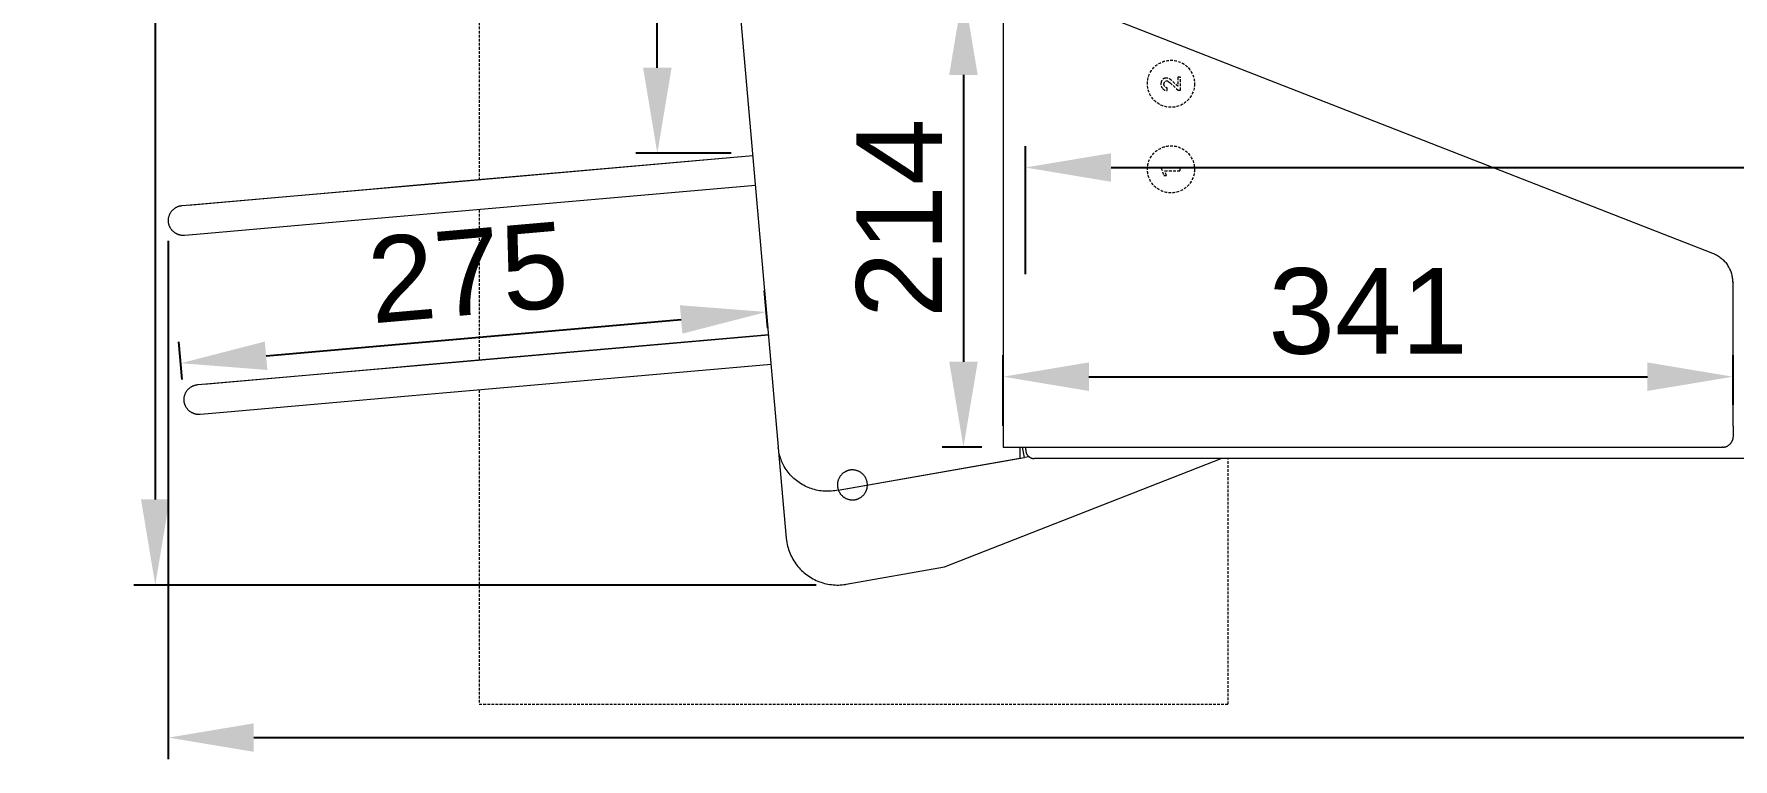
# Model space of a CAD drawing. Header units: millimetres. Extents: x -279 to 4999, y 61 to 3536.
# Drawn here: x -279 to 515, y 1276 to 1615 of the extents above; entities that cross this region are included whole.
import ezdxf

# ---------------------------------------------------------------- set-up
doc = ezdxf.new("R2010")
doc.units = ezdxf.units.MM
doc.linetypes.add('HIDDEN', pattern=[1.905, 1.27, -0.635])
for name, color, linetype, lineweight in [('ZANO_R', 7, 'Continuous', 0), ('ZANO_R_przerywana', 7, 'HIDDEN', 0), ('ZANO_W', 1, 'Continuous', 0)]:
    doc.layers.add(name, color=color, linetype=linetype, lineweight=lineweight)
doc.styles.add('Arial', font='arial.ttf')
doc.styles.get("Standard").update_dxf_attribs({"font": 'ARIALUNI.TTF'})
doc.dimstyles.new('pl i ang', dxfattribs={"dimtxt": 50, "dimasz": 50, "dimexe": 1.25, "dimexo": 0.625, "dimgap": 10, "dimtad": 1, "dimtoh": 1, "dimtxsty": 'Standard', "dimcen": 2.5, "dimclrd": 1, "dimclre": 1, "dimclrt": 1, "dimadec": 0, "dimazin": 0, "dimtfac": 1, "dimtmove": 0, "dimatfit": 3, "dimfxl": 1, "dimarcsym": 1})

# ---------------------------------------------------------------- blocks, each defined once
blk = doc.blocks.new('*D422')
at = {"layer": 'ZANO_W', "color": 1, "lineweight": -2}
for p, q in [((85.53, 2045.99), (-232.53, 2045.99)), ((-222.53, 2005.99), (-222.53, 1397.44)), ((86.36, 1357.44), (-232.53, 1357.44))]:
    blk.add_line(p, q, dxfattribs=at)
at = {"layer": 'ZANO_W', "color": 1}
for points in [[(-215.87, 2005.99), (-229.2, 2005.99), (-222.53, 2045.99)], [(-229.2, 1397.44), (-215.87, 1397.44), (-222.53, 1357.44)]]:
    blk.add_solid(points, dxfattribs=at)
at = {"layer": 'ZANO_W', "color": 1, "insert": (-252.96, 1701.71), "char_height": 40, "attachment_point": 5, "rotation": 90, "style": 'Arial'}
blk.add_mtext('689', dxfattribs=at)
blk = doc.blocks.new('*D425')
at = {"layer": 'ZANO_W', "color": 1, "lineweight": -2}
for p, q in [((46.58, 1844.27), (2.08, 1844.27)), ((12.08, 1599.16), (12.08, 1804.27)), ((46.58, 1559.16), (2.08, 1559.16))]:
    blk.add_line(p, q, dxfattribs=at)
at = {"layer": 'ZANO_W', "color": 1}
for points in [[(18.75, 1804.27), (5.42, 1804.27), (12.08, 1844.27)], [(5.42, 1599.16), (18.75, 1599.16), (12.08, 1559.16)]]:
    blk.add_solid(points, dxfattribs=at)
at = {"layer": 'ZANO_W', "color": 1, "insert": (-18.34, 1701.72), "char_height": 40, "attachment_point": 5, "rotation": 90, "style": 'Arial'}
blk.add_mtext('285', dxfattribs=at)
blk = doc.blocks.new('*D428')
at = {"layer": 'ZANO_W', "color": 1, "lineweight": -2}
for p, q in [((184.1, 1502.66), (184.1, 1562.54)), ((2682.1, 1502.66), (2682.1, 1562.54)), ((224.1, 1552.54), (2642.1, 1552.54))]:
    blk.add_line(p, q, dxfattribs=at)
at = {"layer": 'ZANO_W', "color": 1}
for points in [[(224.1, 1559.2), (224.1, 1545.87), (184.1, 1552.54)], [(2642.1, 1545.87), (2642.1, 1559.2), (2682.1, 1552.54)]]:
    blk.add_solid(points, dxfattribs=at)
at = {"layer": 'ZANO_W', "color": 1, "insert": (1433.1, 1582.96), "char_height": 40, "attachment_point": 5, "style": 'Arial'}
blk.add_mtext('2498', dxfattribs=at)
blk = doc.blocks.new('*D429')
at = {"layer": 'ZANO_W', "color": 1, "lineweight": -2}
for p, q in [((-216.47, 1518.25), (-216.47, 1276.13)), ((3083.39, 1518.27), (3083.39, 1276.13)), ((-176.47, 1286.13), (3043.39, 1286.13))]:
    blk.add_line(p, q, dxfattribs=at)
at = {"layer": 'ZANO_W', "color": 1}
for points in [[(-176.47, 1292.79), (-176.47, 1279.46), (-216.47, 1286.13)], [(3043.39, 1279.46), (3043.39, 1292.79), (3083.39, 1286.13)]]:
    blk.add_solid(points, dxfattribs=at)
at = {"layer": 'ZANO_W', "color": 1, "insert": (1433.46, 1316.56), "char_height": 40, "attachment_point": 5, "style": 'Arial'}
blk.add_mtext('3300', dxfattribs=at)
blk = doc.blocks.new('*D430')
at = {"layer": 'ZANO_W', "color": 1, "lineweight": -2}
for p, q in [((63.73, 1477.39), (62.19, 1494.99)), ((-170.74, 1464.57), (23.21, 1481.54)), ((-209.92, 1453.45), (-211.46, 1471.05))]:
    blk.add_line(p, q, dxfattribs=at)
at = {"layer": 'ZANO_W', "color": 1}
for points in [[(23.79, 1474.9), (22.63, 1488.18), (63.06, 1485.03)], [(-171.32, 1471.21), (-170.16, 1457.93), (-210.59, 1461.08)]]:
    blk.add_solid(points, dxfattribs=at)
at = {"layer": 'ZANO_W', "color": 1, "insert": (-76.42, 1503.36), "char_height": 40, "attachment_point": 5, "rotation": 5, "style": 'Arial'}
blk.add_mtext('275', dxfattribs=at)
blk = doc.blocks.new('*D435')
at = {"layer": 'ZANO_W', "color": 1, "lineweight": -2}
for p, q in [((163.74, 1635.79), (145.15, 1635.79)), ((155.15, 1595.79), (155.15, 1461.79)), ((163.74, 1421.79), (145.15, 1421.79))]:
    blk.add_line(p, q, dxfattribs=at)
at = {"layer": 'ZANO_W', "color": 1}
for points in [[(161.81, 1595.79), (148.48, 1595.79), (155.15, 1635.79)], [(148.48, 1461.79), (161.81, 1461.79), (155.15, 1421.79)]]:
    blk.add_solid(points, dxfattribs=at)
at = {"layer": 'ZANO_W', "color": 1, "insert": (125.06, 1528.79), "char_height": 40, "attachment_point": 5, "rotation": 90, "style": 'Arial'}
blk.add_mtext('214', dxfattribs=at)
blk = doc.blocks.new('*D436')
at = {"layer": 'ZANO_W', "color": 1, "lineweight": -2}
for p, q in [((173.74, 1431.79), (173.74, 1464.78)), ((514.76, 1441.7), (514.76, 1464.78)), ((213.74, 1454.78), (474.76, 1454.78))]:
    blk.add_line(p, q, dxfattribs=at)
at = {"layer": 'ZANO_W', "color": 1}
for points in [[(213.74, 1461.45), (213.74, 1448.12), (173.74, 1454.78)], [(474.76, 1448.12), (474.76, 1461.45), (514.76, 1454.78)]]:
    blk.add_solid(points, dxfattribs=at)
at = {"layer": 'ZANO_W', "color": 1, "insert": (344.25, 1485.22), "char_height": 40, "attachment_point": 5, "style": 'Arial'}
blk.add_mtext('341', dxfattribs=at)

msp = doc.modelspace()

# ---------------------------------------------------------------- linework, layer by layer
at = {"layer": 'ZANO_R'}
for p, q in [((44.29, 1699.62), (68.59, 1421.85)), ((173.74, 1635.79), (173.74, 1421.79)), ((189.74, 1635.79), (505.22, 1512.54)), ((-103.72, 1544.09), (56.67, 1558.12)), ((-96.65, 1544.65), (56.67, 1558.07)), ((-207.14, 1535.01), (-122.44, 1542.45)), ((-204.42, 1535.24), (-110.98, 1543.4)), ((-122.44, 1542.45), (-103.72, 1544.09)), ((-110.98, 1543.4), (-96.65, 1544.65)), ((57.89, 1544.12), (-95.43, 1530.71)), ((-214.74, 1532.3), (-214.58, 1532.48)), ((-214.58, 1532.48), (-214.42, 1532.66)), ((-214.42, 1532.66), (-214.25, 1532.83)), ((-214.25, 1532.83), (-214.07, 1532.99)), ((-214.07, 1532.99), (-213.89, 1533.15)), ((-213.89, 1533.15), (-213.71, 1533.3)), ((-213.71, 1533.3), (-213.52, 1533.44)), ((-213.52, 1533.44), (-213.32, 1533.58)), ((-213.32, 1533.58), (-213.12, 1533.71)), ((-213.12, 1533.71), (-212.91, 1533.83)), ((-212.91, 1533.83), (-212.7, 1533.95)), ((-212.7, 1533.95), (-212.49, 1534.06)), ((-212.49, 1534.06), (-212.27, 1534.16)), ((-212.27, 1534.16), (-212.05, 1534.26)), ((-212.05, 1534.26), (-211.83, 1534.34)), ((-211.83, 1534.34), (-211.6, 1534.42)), ((-211.6, 1534.42), (-211.38, 1534.49)), ((-211.38, 1534.49), (-211.14, 1534.56)), ((-211.14, 1534.56), (-210.91, 1534.61)), ((-210.91, 1534.61), (-210.68, 1534.66)), ((-210.68, 1534.66), (-210.44, 1534.7)), ((-210.44, 1534.7), (-210.2, 1534.73)), ((-210.2, 1534.73), (-209.96, 1534.76)), ((-209.96, 1534.76), (-204.42, 1535.24)), ((-209.81, 1534.77), (-209.84, 1534.77)), ((-209.82, 1534.77), (-209.79, 1534.77)), ((-216.4, 1527.9), (-216.39, 1528.14)), ((-216.4, 1527.65), (-216.4, 1527.9)), ((-216.39, 1527.41), (-216.4, 1527.65)), ((-216.39, 1528.14), (-216.37, 1528.38)), ((-216.37, 1527.17), (-216.39, 1527.41)), ((-216.37, 1528.38), (-216.35, 1528.62)), ((-216.35, 1526.93), (-216.37, 1527.17)), ((-216.35, 1528.62), (-216.32, 1528.86)), ((-216.31, 1526.69), (-216.35, 1526.93)), ((-216.32, 1528.86), (-216.27, 1529.09)), ((-216.27, 1526.45), (-216.31, 1526.69)), ((-216.27, 1529.09), (-216.23, 1529.33)), ((-216.22, 1526.21), (-216.27, 1526.45)), ((-216.23, 1529.33), (-216.17, 1529.56)), ((-216.16, 1525.98), (-216.22, 1526.21)), ((-216.17, 1529.56), (-216.1, 1529.79)), ((-216.1, 1525.76), (-216.16, 1525.98)), ((-216.1, 1529.79), (-216.03, 1530.02)), ((-216.03, 1525.55), (-216.1, 1525.76)), ((-216.03, 1530.02), (-215.95, 1530.24)), ((-215.96, 1525.34), (-216.03, 1525.55)), ((-215.88, 1525.13), (-215.96, 1525.34)), ((-215.95, 1530.24), (-215.86, 1530.47)), ((-215.79, 1524.93), (-215.88, 1525.13)), ((-215.86, 1530.47), (-215.77, 1530.69)), ((-215.7, 1524.72), (-215.79, 1524.93)), ((-215.77, 1530.69), (-215.66, 1530.9)), ((-215.6, 1524.52), (-215.7, 1524.72)), ((-215.66, 1530.9), (-215.55, 1531.12)), ((-215.49, 1524.33), (-215.6, 1524.52)), ((-215.55, 1531.12), (-215.43, 1531.32)), ((-215.43, 1531.32), (-215.31, 1531.53)), ((-215.31, 1531.53), (-215.18, 1531.73)), ((-215.18, 1531.73), (-215.04, 1531.93)), ((-215.04, 1531.93), (-214.89, 1532.12)), ((-214.89, 1532.12), (-214.74, 1532.3)), ((-109.77, 1529.45), (-203.2, 1521.29)), ((-95.43, 1530.71), (-109.77, 1529.45)), ((-215.37, 1524.13), (-215.49, 1524.33)), ((-215.25, 1523.94), (-215.37, 1524.13)), ((-215.13, 1523.76), (-215.25, 1523.94)), ((-215, 1523.57), (-215.13, 1523.76)), ((-214.86, 1523.4), (-215, 1523.57)), ((-214.72, 1523.23), (-214.86, 1523.4)), ((-214.57, 1523.06), (-214.72, 1523.23)), ((-214.42, 1522.9), (-214.57, 1523.06)), ((-214.25, 1522.73), (-214.42, 1522.9)), ((-214.07, 1522.57), (-214.25, 1522.73)), ((-213.89, 1522.41), (-214.07, 1522.57)), ((-213.7, 1522.26), (-213.89, 1522.41)), ((-213.51, 1522.11), (-213.7, 1522.26)), ((-213.31, 1521.98), (-213.51, 1522.11)), ((-213.11, 1521.84), (-213.31, 1521.98)), ((-212.91, 1521.72), (-213.11, 1521.84)), ((-212.77, 1521.64), (-212.91, 1521.72)), ((-212.63, 1521.57), (-212.77, 1521.64)), ((-212.49, 1521.5), (-212.63, 1521.57)), ((-212.35, 1521.43), (-212.49, 1521.5)), ((-212.2, 1521.36), (-212.35, 1521.43)), ((-212.06, 1521.3), (-212.2, 1521.36)), ((-211.91, 1521.24), (-212.06, 1521.3)), ((-211.76, 1521.19), (-211.91, 1521.24)), ((-211.61, 1521.14), (-211.76, 1521.19)), ((-211.46, 1521.09), (-211.61, 1521.14)), ((-211.31, 1521.04), (-211.46, 1521.09)), ((-211.15, 1521), (-211.31, 1521.04)), ((-211, 1520.96), (-211.15, 1521)), ((-210.85, 1520.93), (-211, 1520.96)), ((-210.69, 1520.9), (-210.85, 1520.93)), ((-210.54, 1520.87), (-210.69, 1520.9)), ((-210.33, 1520.84), (-210.54, 1520.87)), ((-210.12, 1520.82), (-210.33, 1520.84)), ((-209.92, 1520.8), (-210.12, 1520.82)), ((-209.71, 1520.79), (-209.92, 1520.8)), ((-209.48, 1520.78), (-209.71, 1520.79)), ((-209.3, 1520.78), (-209.48, 1520.78)), ((-209.18, 1520.78), (-209.3, 1520.78)), ((-209.06, 1520.79), (-209.18, 1520.78)), ((-208.88, 1520.8), (-209.06, 1520.79)), ((-203.2, 1521.29), (-208.88, 1520.8)), ((505.22, 1512.54), (505.69, 1512.34)), ((505.69, 1512.34), (506.16, 1512.13)), ((506.16, 1512.13), (506.62, 1511.91)), ((506.62, 1511.91), (507.07, 1511.67)), ((507.07, 1511.67), (507.51, 1511.41)), ((507.51, 1511.41), (507.95, 1511.14)), ((507.95, 1511.14), (508.37, 1510.85)), ((508.37, 1510.85), (508.78, 1510.55)), ((508.78, 1510.55), (509.19, 1510.23)), ((509.19, 1510.23), (509.58, 1509.91)), ((509.58, 1509.91), (509.96, 1509.57)), ((509.96, 1509.57), (510.33, 1509.21)), ((510.33, 1509.21), (510.69, 1508.84)), ((510.69, 1508.84), (511.03, 1508.47)), ((511.03, 1508.47), (511.36, 1508.08)), ((511.36, 1508.08), (511.68, 1507.67)), ((511.68, 1507.67), (511.98, 1507.26)), ((512.27, 1506.85), (511.98, 1507.26)), ((512.54, 1506.43), (512.27, 1506.85)), ((512.79, 1506), (512.54, 1506.43)), ((513.03, 1505.56), (512.79, 1506)), ((513.26, 1505.11), (513.03, 1505.56)), ((513.47, 1504.66), (513.26, 1505.11)), ((513.67, 1504.2), (513.47, 1504.66)), ((513.85, 1503.73), (513.67, 1504.2)), ((514.01, 1503.26), (513.85, 1503.73)), ((514.16, 1502.78), (514.01, 1503.26)), ((514.29, 1502.3), (514.16, 1502.78)), ((514.41, 1501.81), (514.29, 1502.3)), ((514.51, 1501.32), (514.41, 1501.81)), ((514.59, 1500.83), (514.51, 1501.32)), ((514.66, 1500.33), (514.59, 1500.83)), ((514.71, 1499.83), (514.66, 1500.33)), ((514.74, 1499.33), (514.71, 1499.83)), ((514.76, 1498.83), (514.74, 1499.33)), ((514.76, 1498.83), (514.76, 1498.57)), ((514.76, 1431.7), (514.76, 1498.57)), ((-96.4, 1460.41), (63.99, 1474.44)), ((-89.33, 1460.97), (63.99, 1474.39)), ((-103.66, 1459.72), (-89.33, 1460.97)), ((-199.82, 1451.32), (-115.12, 1458.77)), ((-197.09, 1451.56), (-103.66, 1459.72)), ((-115.12, 1458.77), (-96.4, 1460.41)), ((65.21, 1460.44), (-88.11, 1447.02)), ((-209.03, 1444.94), (-208.99, 1445.18)), ((-208.99, 1445.18), (-208.95, 1445.41)), ((-208.95, 1445.41), (-208.9, 1445.65)), ((-208.9, 1445.65), (-208.85, 1445.88)), ((-208.85, 1445.88), (-208.78, 1446.11)), ((-208.78, 1446.11), (-208.71, 1446.34)), ((-208.71, 1446.34), (-208.63, 1446.56)), ((-208.63, 1446.56), (-208.54, 1446.79)), ((-208.54, 1446.79), (-208.45, 1447.01)), ((-208.45, 1447.01), (-208.34, 1447.22)), ((-208.34, 1447.22), (-208.23, 1447.44)), ((-208.23, 1447.44), (-208.11, 1447.64)), ((-208.11, 1447.64), (-207.99, 1447.85)), ((-207.99, 1447.85), (-207.86, 1448.05)), ((-207.86, 1448.05), (-207.72, 1448.24)), ((-207.72, 1448.24), (-207.57, 1448.44)), ((-207.57, 1448.44), (-207.42, 1448.62)), ((-207.42, 1448.62), (-207.26, 1448.8)), ((-207.26, 1448.8), (-207.1, 1448.98)), ((-207.1, 1448.98), (-206.93, 1449.15)), ((-206.93, 1449.15), (-206.75, 1449.31)), ((-206.75, 1449.31), (-206.57, 1449.47)), ((-206.57, 1449.47), (-206.39, 1449.62)), ((-206.39, 1449.62), (-206.19, 1449.76)), ((-206.19, 1449.76), (-206, 1449.9)), ((-206, 1449.9), (-205.8, 1450.03)), ((-205.8, 1450.03), (-205.59, 1450.15)), ((-205.59, 1450.15), (-205.38, 1450.27)), ((-205.38, 1450.27), (-205.17, 1450.38)), ((-205.17, 1450.38), (-204.95, 1450.48)), ((-204.95, 1450.48), (-204.73, 1450.58)), ((-204.73, 1450.58), (-204.51, 1450.66)), ((-204.51, 1450.66), (-204.28, 1450.74)), ((-204.28, 1450.74), (-204.05, 1450.81)), ((-204.05, 1450.81), (-203.82, 1450.88)), ((-203.82, 1450.88), (-203.59, 1450.93)), ((-203.59, 1450.93), (-203.36, 1450.98)), ((-203.36, 1450.98), (-203.12, 1451.02)), ((-203.12, 1451.02), (-202.88, 1451.05)), ((-202.88, 1451.05), (-202.64, 1451.08)), ((-202.64, 1451.08), (-197.09, 1451.56)), ((-202.49, 1451.09), (-202.52, 1451.08)), ((-202.5, 1451.09), (-202.47, 1451.09)), ((-102.44, 1445.77), (-195.88, 1437.61)), ((-88.11, 1447.02), (-102.44, 1445.77)), ((-209.08, 1444.22), (-209.07, 1444.46)), ((-209.08, 1443.97), (-209.08, 1444.22)), ((-209.07, 1443.73), (-209.08, 1443.97)), ((-209.07, 1444.46), (-209.05, 1444.7)), ((-209.05, 1443.49), (-209.07, 1443.73)), ((-209.05, 1444.7), (-209.03, 1444.94)), ((-209.03, 1443.25), (-209.05, 1443.49)), ((-208.99, 1443.01), (-209.03, 1443.25)), ((-208.95, 1442.77), (-208.99, 1443.01)), ((-208.9, 1442.53), (-208.95, 1442.77)), ((-208.84, 1442.3), (-208.9, 1442.53)), ((-208.78, 1442.08), (-208.84, 1442.3)), ((-208.71, 1441.87), (-208.78, 1442.08)), ((-208.64, 1441.66), (-208.71, 1441.87)), ((-208.56, 1441.45), (-208.64, 1441.66)), ((-208.47, 1441.25), (-208.56, 1441.45)), ((-208.38, 1441.04), (-208.47, 1441.25)), ((-208.27, 1440.84), (-208.38, 1441.04)), ((-208.17, 1440.64), (-208.27, 1440.84)), ((-208.05, 1440.45), (-208.17, 1440.64)), ((-207.93, 1440.26), (-208.05, 1440.45)), ((-207.81, 1440.08), (-207.93, 1440.26)), ((-207.67, 1439.89), (-207.81, 1440.08)), ((-207.54, 1439.72), (-207.67, 1439.89)), ((-207.4, 1439.55), (-207.54, 1439.72)), ((-207.25, 1439.38), (-207.4, 1439.55)), ((-207.1, 1439.22), (-207.25, 1439.38)), ((-206.93, 1439.05), (-207.1, 1439.22)), ((-206.75, 1438.89), (-206.93, 1439.05)), ((-206.57, 1438.73), (-206.75, 1438.89)), ((-206.38, 1438.58), (-206.57, 1438.73)), ((-206.19, 1438.43), (-206.38, 1438.58)), ((-205.99, 1438.3), (-206.19, 1438.43)), ((-205.79, 1438.16), (-205.99, 1438.3)), ((-205.59, 1438.04), (-205.79, 1438.16)), ((-205.45, 1437.96), (-205.59, 1438.04)), ((-205.31, 1437.89), (-205.45, 1437.96)), ((-205.17, 1437.82), (-205.31, 1437.89)), ((-205.02, 1437.75), (-205.17, 1437.82)), ((-204.88, 1437.68), (-205.02, 1437.75)), ((-204.73, 1437.62), (-204.88, 1437.68)), ((-204.59, 1437.56), (-204.73, 1437.62)), ((-204.44, 1437.51), (-204.59, 1437.56)), ((-204.29, 1437.46), (-204.44, 1437.51)), ((-204.14, 1437.41), (-204.29, 1437.46)), ((-203.99, 1437.36), (-204.14, 1437.41)), ((-203.83, 1437.32), (-203.99, 1437.36)), ((-203.68, 1437.28), (-203.83, 1437.32)), ((-203.53, 1437.25), (-203.68, 1437.28)), ((-203.37, 1437.22), (-203.53, 1437.25)), ((-203.21, 1437.19), (-203.37, 1437.22)), ((-203.01, 1437.16), (-203.21, 1437.19)), ((-202.8, 1437.14), (-203.01, 1437.16)), ((-202.6, 1437.12), (-202.8, 1437.14)), ((-202.39, 1437.11), (-202.6, 1437.12)), ((-202.16, 1437.1), (-202.39, 1437.11)), ((-201.98, 1437.1), (-202.16, 1437.1)), ((-201.86, 1437.1), (-201.98, 1437.1)), ((-201.74, 1437.11), (-201.86, 1437.1)), ((-201.56, 1437.12), (-201.74, 1437.11)), ((-195.88, 1437.61), (-201.56, 1437.12)), ((514.76, 1431.7), (514.76, 1426.79)), ((68.68, 1420.97), (68.6, 1421.69)), ((68.61, 1421.55), (72.3, 1379.4)), ((173.74, 1421.79), (189.74, 1421.79)), ((181.46, 1421.79), (181.46, 1416.79)), ((183.63, 1417.09), (182.8, 1421.79)), ((184.22, 1420.55), (184.22, 1421.79)), ((189.74, 1421.79), (509.76, 1421.79)), ((509.87, 1421.79), (509.76, 1421.79)), ((509.99, 1421.8), (509.87, 1421.79)), ((509.99, 1421.8), (510.16, 1421.81)), ((510.16, 1421.81), (510.33, 1421.82)), ((510.33, 1421.82), (510.5, 1421.85)), ((510.5, 1421.85), (510.67, 1421.87)), ((510.67, 1421.87), (510.84, 1421.91)), ((510.84, 1421.91), (511.01, 1421.95)), ((511.01, 1421.95), (511.17, 1421.99)), ((511.17, 1421.99), (511.34, 1422.05)), ((511.34, 1422.05), (511.5, 1422.1)), ((511.5, 1422.1), (511.66, 1422.17)), ((511.66, 1422.17), (511.82, 1422.23)), ((511.82, 1422.23), (511.97, 1422.31)), ((511.97, 1422.31), (512.13, 1422.39)), ((512.13, 1422.39), (512.28, 1422.47)), ((512.28, 1422.47), (512.42, 1422.56)), ((512.42, 1422.56), (512.57, 1422.65)), ((512.57, 1422.65), (512.71, 1422.75)), ((512.71, 1422.75), (512.85, 1422.86)), ((512.85, 1422.86), (512.98, 1422.96)), ((512.98, 1422.96), (513.11, 1423.08)), ((513.24, 1423.2), (513.11, 1423.08)), ((513.36, 1423.32), (513.24, 1423.2)), ((513.48, 1423.45), (513.36, 1423.32)), ((513.59, 1423.58), (513.48, 1423.45)), ((513.7, 1423.72), (513.59, 1423.58)), ((513.81, 1423.85), (513.7, 1423.72)), ((513.91, 1424), (513.81, 1423.85)), ((514, 1424.14), (513.91, 1424)), ((514.09, 1424.29), (514, 1424.14)), ((514.18, 1424.45), (514.09, 1424.29)), ((514.26, 1424.6), (514.18, 1424.45)), ((514.33, 1424.76), (514.26, 1424.6)), ((514.4, 1424.92), (514.33, 1424.76)), ((514.46, 1425.08), (514.4, 1424.92)), ((514.52, 1425.25), (514.46, 1425.08)), ((514.57, 1425.41), (514.52, 1425.25)), ((514.61, 1425.58), (514.57, 1425.41)), ((514.65, 1425.75), (514.61, 1425.58)), ((514.69, 1425.92), (514.65, 1425.75)), ((514.71, 1426.1), (514.69, 1425.92)), ((514.74, 1426.27), (514.71, 1426.1)), ((514.75, 1426.44), (514.74, 1426.27)), ((514.76, 1426.62), (514.75, 1426.44)), ((514.76, 1426.79), (514.76, 1426.62)), ((68.79, 1420.25), (68.68, 1420.97)), ((68.92, 1419.54), (68.79, 1420.25)), ((69.07, 1418.83), (68.92, 1419.54)), ((69.24, 1418.13), (69.07, 1418.83)), ((69.44, 1417.43), (69.24, 1418.13)), ((69.65, 1416.74), (69.44, 1417.43)), ((69.89, 1416.06), (69.65, 1416.74)), ((70.16, 1415.38), (69.89, 1416.06)), ((70.44, 1414.72), (70.16, 1415.38)), ((70.75, 1414.06), (70.44, 1414.72)), ((71.07, 1413.42), (70.75, 1414.06)), ((71.42, 1412.78), (71.07, 1413.42)), ((96.54, 1401.77), (183.63, 1417.09)), ((96.54, 1401.78), (181.46, 1416.79)), ((146.23, 1366.01), (275.61, 1416.55)), ((185.94, 1417.26), (183.63, 1417.09)), ((184.22, 1420.55), (184.22, 1420.41)), ((184.22, 1420.41), (184.23, 1420.27)), ((184.23, 1420.27), (184.24, 1420.14)), ((184.24, 1420.14), (184.26, 1420)), ((184.26, 1420), (184.28, 1419.87)), ((184.28, 1419.87), (184.3, 1419.73)), ((184.3, 1419.73), (184.33, 1419.6)), ((184.33, 1419.6), (184.37, 1419.47)), ((184.37, 1419.47), (184.41, 1419.34)), ((184.41, 1419.34), (184.45, 1419.21)), ((184.45, 1419.21), (184.5, 1419.08)), ((184.5, 1419.08), (184.55, 1418.95)), ((184.55, 1418.95), (184.61, 1418.83)), ((184.61, 1418.83), (184.67, 1418.71)), ((184.67, 1418.71), (184.73, 1418.59)), ((184.73, 1418.59), (184.8, 1418.47)), ((184.8, 1418.47), (184.87, 1418.35)), ((184.87, 1418.35), (184.95, 1418.24)), ((184.95, 1418.24), (185.03, 1418.13)), ((185.03, 1418.13), (185.12, 1418.02)), ((185.12, 1418.02), (185.2, 1417.92)), ((185.2, 1417.92), (185.29, 1417.82)), ((185.29, 1417.82), (185.39, 1417.72)), ((185.39, 1417.72), (185.49, 1417.62)), ((185.49, 1417.62), (185.59, 1417.53)), ((185.59, 1417.53), (185.69, 1417.44)), ((185.69, 1417.44), (185.8, 1417.36)), ((185.8, 1417.36), (185.91, 1417.28)), ((185.91, 1417.28), (186.02, 1417.2)), ((186.02, 1417.2), (186.14, 1417.13)), ((186.14, 1417.13), (186.26, 1417.06)), ((186.26, 1417.06), (186.38, 1417)), ((186.38, 1417), (186.5, 1416.93)), ((186.5, 1416.93), (186.62, 1416.88)), ((186.62, 1416.88), (186.75, 1416.83)), ((186.75, 1416.83), (186.88, 1416.78)), ((186.88, 1416.78), (187.01, 1416.73)), ((187.01, 1416.73), (187.14, 1416.7)), ((187.14, 1416.7), (187.27, 1416.66)), ((187.27, 1416.66), (187.4, 1416.63)), ((187.4, 1416.63), (187.54, 1416.6)), ((187.54, 1416.6), (187.67, 1416.58)), ((187.67, 1416.58), (187.81, 1416.57)), ((187.81, 1416.57), (187.95, 1416.56)), ((187.95, 1416.56), (188.08, 1416.55)), ((188.08, 1416.55), (188.22, 1416.55)), ((2678.9, 1416.55), (188.22, 1416.55)), ((71.83, 1412.1), (71.42, 1412.78)), ((72.27, 1411.44), (71.83, 1412.1)), ((72.72, 1410.79), (72.27, 1411.44)), ((73.2, 1410.16), (72.72, 1410.79)), ((73.7, 1409.54), (73.2, 1410.16)), ((74.22, 1408.94), (73.7, 1409.54)), ((74.76, 1408.36), (74.22, 1408.94)), ((75.31, 1407.8), (74.76, 1408.36)), ((75.89, 1407.26), (75.31, 1407.8)), ((76.49, 1406.73), (75.89, 1407.26)), ((77.1, 1406.23), (76.49, 1406.73)), ((77.73, 1405.75), (77.1, 1406.23)), ((78.38, 1405.29), (77.73, 1405.75)), ((96.35, 1405.36), (96.32, 1405.12)), ((96.39, 1405.6), (96.35, 1405.36)), ((96.45, 1405.84), (96.39, 1405.6)), ((96.51, 1406.07), (96.45, 1405.84)), ((96.57, 1406.3), (96.51, 1406.07)), ((96.65, 1406.53), (96.57, 1406.3)), ((96.73, 1406.76), (96.65, 1406.53)), ((96.83, 1406.98), (96.73, 1406.76)), ((96.92, 1407.2), (96.83, 1406.98)), ((97.03, 1407.42), (96.92, 1407.2)), ((97.15, 1407.63), (97.03, 1407.42)), ((97.27, 1407.84), (97.15, 1407.63)), ((97.4, 1408.05), (97.27, 1407.84)), ((97.53, 1408.25), (97.4, 1408.05)), ((97.67, 1408.44), (97.53, 1408.25)), ((97.82, 1408.63), (97.67, 1408.44)), ((97.98, 1408.82), (97.82, 1408.63)), ((98.14, 1409), (97.98, 1408.82)), ((98.31, 1409.17), (98.14, 1409)), ((98.48, 1409.34), (98.31, 1409.17)), ((98.66, 1409.5), (98.48, 1409.34)), ((98.85, 1409.65), (98.66, 1409.5)), ((99.04, 1409.8), (98.85, 1409.65)), ((99.23, 1409.95), (99.04, 1409.8)), ((99.43, 1410.08), (99.23, 1409.95)), ((99.64, 1410.21), (99.43, 1410.08)), ((99.84, 1410.33), (99.64, 1410.21)), ((100.06, 1410.45), (99.84, 1410.33)), ((100.27, 1410.55), (100.06, 1410.45)), ((100.49, 1410.65), (100.27, 1410.55)), ((100.72, 1410.74), (100.49, 1410.65)), ((100.94, 1410.83), (100.72, 1410.74)), ((101.17, 1410.9), (100.94, 1410.83)), ((101.41, 1410.97), (101.17, 1410.9)), ((101.64, 1411.03), (101.41, 1410.97)), ((101.88, 1411.08), (101.64, 1411.03)), ((102.11, 1411.13), (101.88, 1411.08)), ((102.35, 1411.16), (102.11, 1411.13)), ((102.59, 1411.19), (102.35, 1411.16)), ((102.83, 1411.21), (102.59, 1411.19)), ((103.08, 1411.22), (102.83, 1411.21)), ((103.32, 1411.22), (103.08, 1411.22)), ((103.56, 1411.21), (103.32, 1411.22)), ((103.8, 1411.2), (103.56, 1411.21)), ((104.04, 1411.18), (103.8, 1411.2)), ((104.28, 1411.14), (104.04, 1411.18)), ((104.52, 1411.11), (104.28, 1411.14)), ((104.76, 1411.06), (104.52, 1411.11)), ((104.99, 1411), (104.76, 1411.06)), ((105.22, 1410.94), (104.99, 1411)), ((105.45, 1410.87), (105.22, 1410.94)), ((105.68, 1410.79), (105.45, 1410.87)), ((105.91, 1410.7), (105.68, 1410.79)), ((106.13, 1410.6), (105.91, 1410.7)), ((106.35, 1410.5), (106.13, 1410.6)), ((106.56, 1410.39), (106.35, 1410.5)), ((106.77, 1410.27), (106.56, 1410.39)), ((106.98, 1410.15), (106.77, 1410.27)), ((107.18, 1410.01), (106.98, 1410.15)), ((107.38, 1409.88), (107.18, 1410.01)), ((107.57, 1409.73), (107.38, 1409.88)), ((107.76, 1409.58), (107.57, 1409.73)), ((107.94, 1409.42), (107.76, 1409.58)), ((108.12, 1409.25), (107.94, 1409.42)), ((108.29, 1409.08), (108.12, 1409.25)), ((108.46, 1408.91), (108.29, 1409.08)), ((108.61, 1408.72), (108.46, 1408.91)), ((108.77, 1408.54), (108.61, 1408.72)), ((108.91, 1408.34), (108.77, 1408.54)), ((109.05, 1408.15), (108.91, 1408.34)), ((109.18, 1407.94), (109.05, 1408.15)), ((109.31, 1407.74), (109.18, 1407.94)), ((109.43, 1407.53), (109.31, 1407.74)), ((109.54, 1407.31), (109.43, 1407.53)), ((109.64, 1407.09), (109.54, 1407.31)), ((109.74, 1406.87), (109.64, 1407.09)), ((109.82, 1406.65), (109.74, 1406.87)), ((109.9, 1406.42), (109.82, 1406.65)), ((109.97, 1406.19), (109.9, 1406.42)), ((110.04, 1405.95), (109.97, 1406.19)), ((110.09, 1405.72), (110.04, 1405.95)), ((110.14, 1405.48), (110.09, 1405.72)), ((110.18, 1405.24), (110.14, 1405.48)), ((79.04, 1404.86), (78.38, 1405.29)), ((79.72, 1404.44), (79.04, 1404.86)), ((80.4, 1404.05), (79.72, 1404.44)), ((81.11, 1403.68), (80.4, 1404.05)), ((81.82, 1403.34), (81.11, 1403.68)), ((82.55, 1403.02), (81.82, 1403.34)), ((83.28, 1402.73), (82.55, 1403.02)), ((84.03, 1402.46), (83.28, 1402.73)), ((84.78, 1402.22), (84.03, 1402.46)), ((85.55, 1402), (84.78, 1402.22)), ((86.32, 1401.81), (85.55, 1402)), ((87.09, 1401.65), (86.32, 1401.81)), ((87.87, 1401.51), (87.09, 1401.65)), ((88.66, 1401.4), (87.87, 1401.51)), ((89.45, 1401.31), (88.66, 1401.4)), ((90.24, 1401.26), (89.45, 1401.31)), ((91.03, 1401.23), (90.24, 1401.26)), ((91.82, 1401.22), (91.03, 1401.23)), ((92.61, 1401.25), (91.82, 1401.22)), ((93.4, 1401.3), (92.61, 1401.25)), ((94.19, 1401.38), (93.4, 1401.3)), ((94.98, 1401.48), (94.19, 1401.38)), ((95.76, 1401.61), (94.98, 1401.48)), ((96.54, 1401.77), (95.76, 1401.61)), ((96.27, 1404.64), (96.26, 1404.4)), ((96.26, 1404.4), (96.26, 1404.16)), ((96.26, 1404.16), (96.26, 1403.92)), ((96.26, 1403.92), (96.28, 1403.68)), ((96.29, 1404.88), (96.27, 1404.64)), ((96.28, 1403.68), (96.3, 1403.44)), ((96.32, 1405.12), (96.29, 1404.88)), ((96.3, 1403.44), (96.33, 1403.2)), ((96.33, 1403.2), (96.37, 1402.96)), ((96.37, 1402.96), (96.42, 1402.72)), ((96.42, 1402.72), (96.48, 1402.49)), ((96.48, 1402.49), (96.54, 1402.25)), ((96.54, 1402.25), (96.61, 1402.02)), ((96.54, 1401.78), (96.54, 1401.77)), ((96.61, 1402.02), (96.69, 1401.79)), ((96.69, 1401.79), (96.78, 1401.57)), ((96.78, 1401.57), (96.87, 1401.35)), ((96.87, 1401.35), (96.98, 1401.13)), ((96.98, 1401.13), (97.09, 1400.91)), ((97.09, 1400.91), (97.21, 1400.7)), ((97.21, 1400.7), (97.33, 1400.5)), ((97.33, 1400.5), (97.46, 1400.29)), ((97.46, 1400.29), (97.6, 1400.1)), ((97.6, 1400.1), (97.75, 1399.9)), ((97.75, 1399.9), (97.9, 1399.71)), ((97.9, 1399.71), (98.06, 1399.53)), ((98.06, 1399.53), (98.22, 1399.36)), ((98.22, 1399.36), (98.39, 1399.19)), ((98.39, 1399.19), (98.57, 1399.02)), ((98.57, 1399.02), (98.75, 1398.86)), ((98.75, 1398.86), (98.94, 1398.71)), ((98.94, 1398.71), (99.13, 1398.56)), ((99.13, 1398.56), (99.33, 1398.42)), ((99.33, 1398.42), (99.53, 1398.29)), ((99.53, 1398.29), (99.74, 1398.17)), ((99.74, 1398.17), (99.95, 1398.05)), ((99.95, 1398.05), (100.17, 1397.94)), ((100.17, 1397.94), (100.38, 1397.84)), ((100.38, 1397.84), (100.61, 1397.74)), ((100.61, 1397.74), (100.83, 1397.65)), ((100.83, 1397.65), (101.06, 1397.57)), ((101.06, 1397.57), (101.29, 1397.5)), ((101.29, 1397.5), (101.52, 1397.44)), ((101.52, 1397.44), (101.76, 1397.38)), ((104.64, 1397.36), (104.87, 1397.41)), ((104.87, 1397.41), (105.11, 1397.47)), ((105.11, 1397.47), (105.34, 1397.54)), ((105.34, 1397.54), (105.57, 1397.61)), ((105.57, 1397.61), (105.8, 1397.7)), ((105.8, 1397.7), (106.02, 1397.79)), ((106.02, 1397.79), (106.24, 1397.89)), ((106.24, 1397.89), (106.46, 1397.99)), ((106.46, 1397.99), (106.67, 1398.11)), ((106.67, 1398.11), (106.88, 1398.23)), ((106.88, 1398.23), (107.08, 1398.36)), ((107.08, 1398.36), (107.28, 1398.49)), ((107.28, 1398.49), (107.48, 1398.64)), ((107.48, 1398.64), (107.67, 1398.78)), ((107.67, 1398.78), (107.85, 1398.94)), ((107.85, 1398.94), (108.03, 1399.1)), ((108.03, 1399.1), (108.21, 1399.27)), ((108.21, 1399.27), (108.37, 1399.44)), ((108.37, 1399.44), (108.54, 1399.62)), ((108.54, 1399.62), (108.69, 1399.81)), ((108.69, 1399.81), (108.84, 1400)), ((108.84, 1400), (108.98, 1400.19)), ((108.98, 1400.19), (109.12, 1400.39)), ((109.12, 1400.39), (109.25, 1400.6)), ((109.25, 1400.6), (109.37, 1400.81)), ((109.37, 1400.81), (109.48, 1401.02)), ((109.48, 1401.02), (109.59, 1401.24)), ((109.59, 1401.24), (109.69, 1401.46)), ((109.69, 1401.46), (109.78, 1401.68)), ((109.78, 1401.68), (109.86, 1401.91)), ((109.86, 1401.91), (109.94, 1402.14)), ((109.94, 1402.14), (110.01, 1402.37)), ((110.01, 1402.37), (110.07, 1402.6)), ((110.07, 1402.6), (110.12, 1402.84)), ((110.12, 1402.84), (110.16, 1403.08)), ((110.16, 1403.08), (110.2, 1403.32)), ((110.21, 1405), (110.18, 1405.24)), ((110.2, 1403.32), (110.23, 1403.56)), ((110.24, 1404.76), (110.21, 1405)), ((110.23, 1403.56), (110.24, 1403.8)), ((110.25, 1404.52), (110.24, 1404.76)), ((110.24, 1403.8), (110.25, 1404.04)), ((110.26, 1404.28), (110.25, 1404.52)), ((110.25, 1404.04), (110.26, 1404.28)), ((101.76, 1397.38), (102, 1397.33)), ((102, 1397.33), (102.23, 1397.29)), ((102.23, 1397.29), (102.47, 1397.26)), ((102.47, 1397.26), (102.71, 1397.24)), ((102.71, 1397.24), (102.96, 1397.23)), ((102.96, 1397.23), (103.2, 1397.22)), ((103.2, 1397.22), (103.44, 1397.22)), ((103.44, 1397.22), (103.68, 1397.23)), ((103.68, 1397.23), (103.92, 1397.25)), ((103.92, 1397.25), (104.16, 1397.28)), ((104.16, 1397.28), (104.4, 1397.31)), ((104.4, 1397.31), (104.64, 1397.36)), ((72.3, 1379.4), (72.59, 1377.25)), ((72.59, 1377.25), (72.75, 1376.43)), ((72.75, 1376.43), (72.94, 1375.62)), ((72.94, 1375.62), (73.16, 1374.82)), ((73.16, 1374.82), (73.4, 1374.03)), ((73.4, 1374.03), (73.68, 1373.25)), ((73.68, 1373.25), (73.97, 1372.47)), ((73.97, 1372.47), (74.3, 1371.71)), ((74.3, 1371.71), (74.65, 1370.96)), ((74.65, 1370.96), (75.03, 1370.22)), ((75.03, 1370.22), (75.43, 1369.5)), ((75.43, 1369.5), (75.86, 1368.78)), ((75.86, 1368.78), (76.31, 1368.09)), ((76.31, 1368.09), (76.78, 1367.41)), ((76.78, 1367.41), (77.28, 1366.74)), ((77.28, 1366.74), (77.8, 1366.1)), ((77.8, 1366.1), (78.34, 1365.47)), ((100.38, 1357.78), (146.23, 1366.01)), ((78.34, 1365.47), (78.91, 1364.86)), ((78.91, 1364.86), (79.49, 1364.27)), ((79.49, 1364.27), (80.1, 1363.71)), ((80.1, 1363.71), (80.72, 1363.16)), ((80.72, 1363.16), (81.36, 1362.63)), ((81.36, 1362.63), (82.02, 1362.13)), ((82.02, 1362.13), (82.7, 1361.65)), ((82.7, 1361.65), (83.39, 1361.19)), ((83.39, 1361.19), (84.1, 1360.76)), ((84.1, 1360.76), (84.82, 1360.35)), ((84.82, 1360.35), (85.56, 1359.97)), ((85.56, 1359.97), (86.3, 1359.61)), ((86.3, 1359.61), (87.06, 1359.28)), ((87.06, 1359.28), (87.84, 1358.98)), ((87.84, 1358.98), (88.62, 1358.7)), ((88.62, 1358.7), (89.41, 1358.45)), ((89.41, 1358.45), (90.21, 1358.22)), ((90.21, 1358.22), (91.01, 1358.03)), ((91.01, 1358.03), (91.82, 1357.86)), ((91.82, 1357.86), (92.64, 1357.72)), ((92.64, 1357.72), (93.46, 1357.61)), ((99.26, 1357.62), (100.08, 1357.73)), ((100.08, 1357.73), (100.38, 1357.78)), ((93.46, 1357.61), (94.29, 1357.52)), ((94.29, 1357.52), (95.12, 1357.47)), ((95.12, 1357.47), (95.95, 1357.44)), ((95.95, 1357.44), (96.78, 1357.44)), ((96.78, 1357.44), (97.6, 1357.47)), ((97.6, 1357.47), (98.43, 1357.53)), ((98.43, 1357.53), (99.26, 1357.62))]:
    msp.add_line(p, q, dxfattribs=at)
at = {"layer": 'ZANO_R_przerywana'}
for p, q in [((-71.13, 1856.5), (-71.13, 1546.94)), ((-71.13, 1532.83), (-71.13, 1462.62)), ((-71.13, 1448.51), (-71.13, 1301.72)), ((278.87, 1301.72), (278.87, 1416.55)), ((-71.13, 1301.72), (278.87, 1301.72))]:
    msp.add_line(p, q, dxfattribs=at)
msp.add_lwpolyline([(250.36, 1588.5), (250.36, 1589.99, -0.500535), (248.71, 1591.66, -0.535952), (250.81, 1592.7), (251.77, 1592.08), (255.53, 1588.67), (256.56, 1588.67), (256.56, 1594.68), (255.32, 1594.68), (255.32, 1590.53), (252.34, 1593.29, 0.213106), (249.49, 1594.3, 0.325567), (247.57, 1592.49, 0.266925), (248.37, 1589.24, 0.191482)], format="xyb", close=True, dxfattribs=at)
msp.add_lwpolyline([(248.78, 1548.79), (250.01, 1548.79), (249.27, 1550.98), (256.45, 1550.98), (256.45, 1552.47), (247.48, 1552.47), (247.48, 1552.28)], close=True, dxfattribs=at)
for centre in [(252.1, 1591.66), (252.1, 1551.66)]:
    msp.add_circle(centre, 11, dxfattribs=at)

# ---------------------------------------------------------------- dimensions: what is measured, and where the dimension line sits
at = {"layer": 'ZANO_W'}
for base, p1, p2, picture, middle in [((-222.53, 1357.44), (95.53, 2045.99), (96.36, 1357.44), '*D422', (-252.96, 1701.71)), ((12.08, 1844.27), (56.58, 1559.16), (56.58, 1844.27), '*D425', (-18.34, 1701.72)), ((155.15, 1421.79), (173.74, 1635.79), (173.74, 1421.79), '*D435', (125.06, 1528.79))]:
    dim = msp.add_linear_dim(base=base, p1=p1, p2=p2, angle=90, dimstyle='pl i ang', override={"dimtxt": 40, "dimasz": 40, "dimexe": 10, "dimexo": 10, "dimtoh": 0, "dimdec": 0, "dimtxsty": 'Arial', "dimtdec": 0, "dimtmove": 1}, dxfattribs=at)
    dim.commit()
    dim.dimension.update_dxf_attribs({"geometry": picture, "text_midpoint": middle})
for base, p1, p2, picture, middle in [((2682.1, 1552.54), (184.1, 1492.66), (2682.1, 1492.66), '*D428', (1433.1, 1582.96)), ((3083.39, 1286.13), (-216.47, 1528.25), (3083.39, 1528.27), '*D429', (1433.46, 1316.56)), ((514.76, 1454.78), (173.74, 1421.79), (514.76, 1431.7), '*D436', (344.25, 1485.22))]:
    dim = msp.add_linear_dim(base=base, p1=p1, p2=p2, dimstyle='pl i ang', override={"dimtxt": 40, "dimasz": 40, "dimexe": 10, "dimexo": 10, "dimtoh": 0, "dimdec": 0, "dimtxsty": 'Arial', "dimtdec": 0, "dimtmove": 1}, dxfattribs=at)
    dim.commit()
    dim.dimension.update_dxf_attribs({"geometry": picture, "text_midpoint": middle})
dim = msp.add_aligned_dim(p1=(-209.05, 1443.49), p2=(64.6, 1467.43), distance=17.66, dimstyle='pl i ang', override={"dimtxt": 40, "dimasz": 40, "dimexe": 10, "dimexo": 10, "dimtoh": 0, "dimdec": 0, "dimtxsty": 'Arial', "dimtdec": 0, "dimtmove": 1}, dxfattribs=at)
dim.commit()
dim.dimension.update_dxf_attribs({"geometry": '*D430', "text_midpoint": (-76.42, 1503.36)})

doc.saveas('drawing.dxf')
